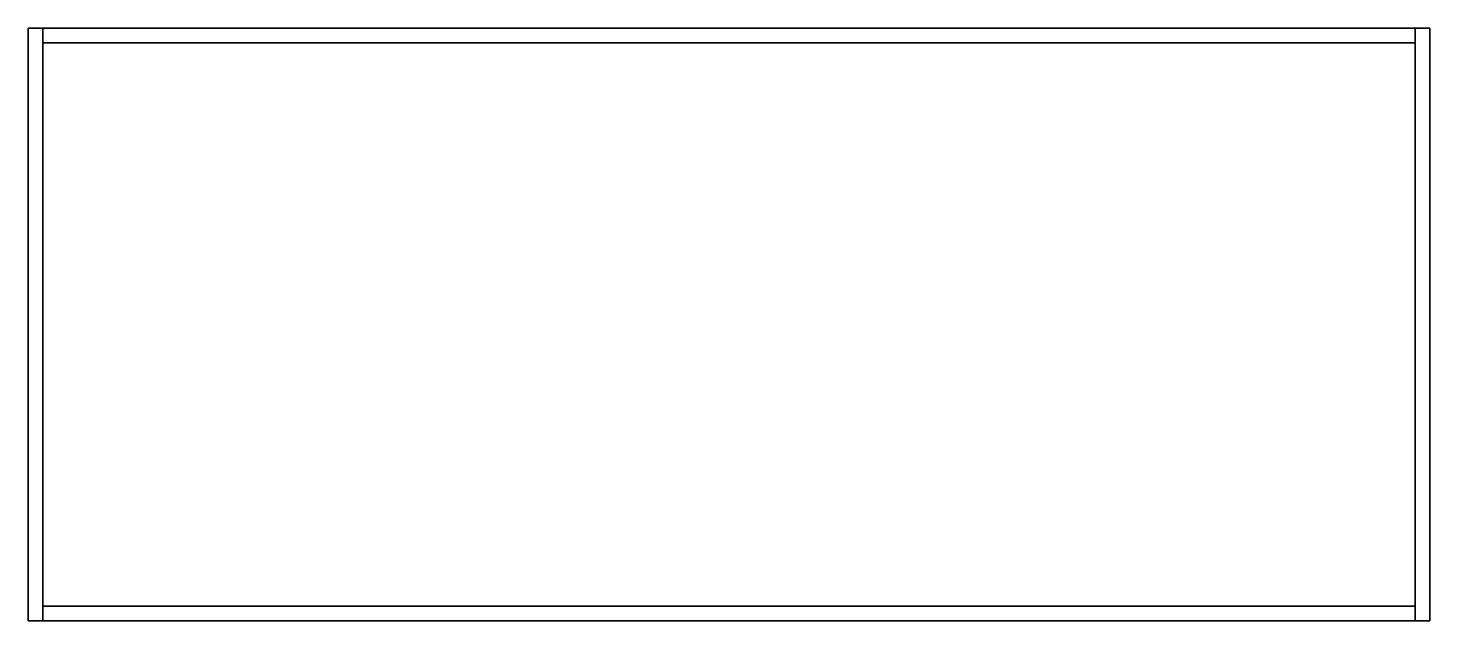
# Model space of a CAD drawing. Extents: x 0 to 1.89, y -0.8 to 0.
import ezdxf

# ---------------------------------------------------------------- set-up
doc = ezdxf.new("R2010")
doc.units = 0
doc.header["$LTSCALE"] = 0.1
doc.layers.get('0').update_dxf_attribs({"color": 8, "linetype": 'CONTINUOUS'})

msp = doc.modelspace()

# ---------------------------------------------------------------- meshes
at = {"color": 35}
mesh = msp.add_polymesh((6, 3), dxfattribs=at)
for k, corner in enumerate([(0, -0.8), (0.02, -0.8), (0.02, -0.8), (0, 0), (0.02, 0), (0.02, 0), (0, 0, 0.08), (0.02, 0, 0.08), (0.02, 0), (0, -0.8, 0.08), (0.02, -0.8, 0.08), (0.02, -0.8), (0, -0.8, 0.08), (0, -0.8, 0.08), (0, -0.8), (0, 0, 0.08), (0, 0, 0.08), (0, 0)]):
    mesh.set_mesh_vertex(divmod(k, 3), corner)
mesh = msp.add_polymesh((6, 3), dxfattribs=at)
for k, corner in enumerate([(0.02, -0.02), (1.87, -0.02), (1.87, -0.02), (0.02, 0), (1.87, 0), (1.87, 0), (0.02, 0, 0.08), (1.87, 0, 0.08), (1.87, 0), (0.02, -0.02, 0.08), (1.87, -0.02, 0.08), (1.87, -0.02), (0.02, -0.02, 0.08), (0.02, -0.02, 0.08), (0.02, -0.02), (0.02, 0, 0.08), (0.02, 0, 0.08), (0.02, 0)]):
    mesh.set_mesh_vertex(divmod(k, 3), corner)
mesh = msp.add_polymesh((6, 3), dxfattribs=at)
for k, corner in enumerate([(1.87, -0.8), (1.89, -0.8), (1.89, -0.8), (1.87, 0), (1.89, 0), (1.89, 0), (1.87, 0, 0.08), (1.89, 0, 0.08), (1.89, 0), (1.87, -0.8, 0.08), (1.89, -0.8, 0.08), (1.89, -0.8), (1.87, -0.8, 0.08), (1.87, -0.8, 0.08), (1.87, -0.8), (1.87, 0, 0.08), (1.87, 0, 0.08), (1.87, 0)]):
    mesh.set_mesh_vertex(divmod(k, 3), corner)
at = {"color": 171}
mesh = msp.add_polymesh((6, 3), dxfattribs=at)
for k, corner in enumerate([(0.02, -0.78, 0.06), (1.87, -0.78, 0.06), (1.87, -0.78, 0.06), (0.02, -0.02, 0.06), (1.87, -0.02, 0.06), (1.87, -0.02, 0.06), (0.02, -0.02, 0.15), (1.87, -0.02, 0.15), (1.87, -0.02, 0.06), (0.02, -0.78, 0.15), (1.87, -0.78, 0.15), (1.87, -0.78, 0.06), (0.02, -0.78, 0.15), (0.02, -0.78, 0.15), (0.02, -0.78, 0.06), (0.02, -0.02, 0.15), (0.02, -0.02, 0.15), (0.02, -0.02, 0.06)]):
    mesh.set_mesh_vertex(divmod(k, 3), corner)
at = {"color": 35}
mesh = msp.add_polymesh((6, 3), dxfattribs=at)
for k, corner in enumerate([(0.02, -0.8), (1.87, -0.8), (1.87, -0.8), (0.02, -0.78), (1.87, -0.78), (1.87, -0.78), (0.02, -0.78, 0.08), (1.87, -0.78, 0.08), (1.87, -0.78), (0.02, -0.8, 0.08), (1.87, -0.8, 0.08), (1.87, -0.8), (0.02, -0.8, 0.08), (0.02, -0.8, 0.08), (0.02, -0.8), (0.02, -0.78, 0.08), (0.02, -0.78, 0.08), (0.02, -0.78)]):
    mesh.set_mesh_vertex(divmod(k, 3), corner)

doc.saveas('drawing.dxf')
